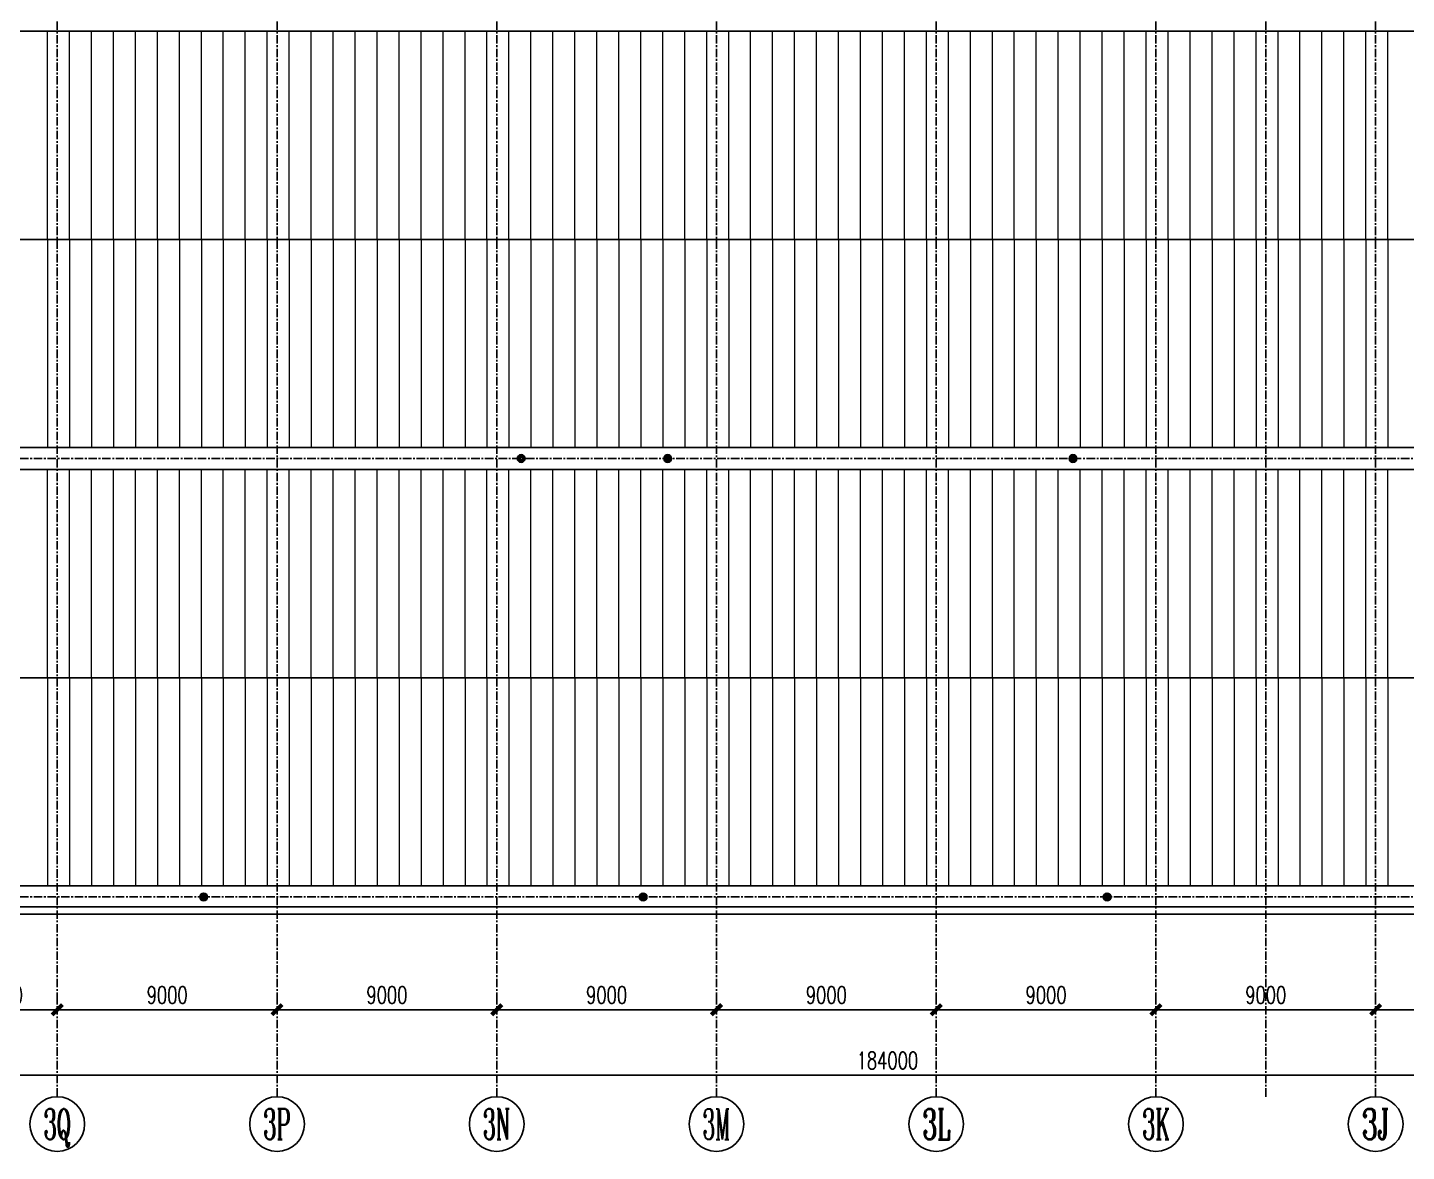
# Model space of a CAD drawing. Extents: x -599358 to 2865263, y -1062760 to 486533.
# Drawn here: x 2169142 to 2225619, y -889970 to -843955 of the extents above; entities that cross this region are included whole.
import ezdxf
from ezdxf.enums import TextEntityAlignment as Align

# ---------------------------------------------------------------- set-up
doc = ezdxf.new("R2010")
doc.units = 0
doc.linetypes.add('CENTER', pattern=[2, 1.25, -0.25, 0.25, -0.25])
for name, color, linetype in [('3符号', 173, 'Continuous'), ('A-LIN-V', 9, 'Continuous'), ('A-SFCE', 30, 'Continuous'), ('DIM', 173, 'Continuous'), ('DOTE', 1, 'CENTER'), ('文本', 4, 'Continuous'), ('虹吸雨水斗', 6, 'Continuous')]:
    doc.layers.add(name, color=color, linetype=linetype)
doc.layers.add('底板111', color=5, linetype='Continuous', lineweight=13)
doc.styles.add('_TCH_AXIS', font='COMPLEX', dxfattribs={"bigfont": 'GBCBIG'})
doc.styles.add('DHTEXT-1', font='romans.shx', dxfattribs={"width": 0.7, "bigfont": 'chinese.shx'})
doc.dimstyles.new('ZN280', dxfattribs={"dimscale": 280, "dimtxt": 2.5, "dimasz": 1.5, "dimexe": 1, "dimexo": 2, "dimgap": 0.9, "dimtad": 1, "dimdec": 0, "dimdsep": 46, "dimtxsty": 'DHTEXT-1', "dimblk": 'ARCHTICK', "dimcen": 2.5, "dimclrd": 173, "dimclre": 173, "dimclrt": 7, "dimazin": 2, "dimtfac": 1, "dimtdec": 0, "dimtix": 1, "dimtmove": 2, "dimatfit": 3, "dimfxl": 0, "dimarcsym": 0})

# ---------------------------------------------------------------- blocks, each defined once
blk = doc.blocks.new('卓越-轴号')
blk.add_circle((0, 0), 4)
at = {"color": 0, "style": '_TCH_AXIS', "width": 1.041667, "flags": 8}
blk.add_attdef('A', text='', height=4.48, dxfattribs=at).set_placement((-2, -2.24), (2, -2.24), align=Align.FIT)
blk = doc.blocks.new('“奔腾”虹吸雨水斗')
at = {"layer": '虹吸雨水斗', "lineweight": 25}
for p, q in [((946982, 86753), (947040, 86688)), ((947052, 86699), (946987, 86758)), ((947048, 86793), (947066, 86707)), ((947082, 86711), (947055, 86795)), ((947125, 86795), (947098, 86711)), ((947114, 86707), (947132, 86793)), ((947194, 86758), (947128, 86699)), ((947140, 86688), (947199, 86753)), ((946944, 86685), (947028, 86658)), ((947028, 86641), (946944, 86614)), ((947032, 86673), (946946, 86692)), ((946946, 86607), (947032, 86625)), ((947040, 86611), (946982, 86546)), ((946987, 86541), (947052, 86600)), ((947066, 86592), (947048, 86506)), ((947055, 86504), (947082, 86587)), ((947098, 86587), (947125, 86504)), ((947132, 86506), (947114, 86592)), ((947128, 86600), (947194, 86541)), ((947199, 86546), (947140, 86611)), ((947234, 86692), (947148, 86673)), ((947148, 86625), (947234, 86607)), ((947152, 86658), (947236, 86685)), ((947236, 86614), (947152, 86641))]:
    blk.add_line(p, q, dxfattribs=at)
for radius in [150, 47.6]:
    blk.add_circle((947090, 86649), radius, dxfattribs=at)
for centre, start, end in [((947025, 86649), 291.6382, 68.3675), ((947034, 86682), 261.6382, 38.3675), ((947034, 86617), 321.6382, 98.3675), ((947057, 86706), 231.6382, 8.3675), ((947057, 86593), 351.6382, 128.3675), ((947090, 86715), 201.6382, 338.3675), ((947090, 86584), 21.6382, 158.3675), ((947123, 86706), 171.6382, 308.3675), ((947123, 86593), 51.6382, 188.3675), ((947147, 86682), 141.6382, 278.3675), ((947147, 86617), 81.6382, 218.3675), ((947155, 86649), 111.6382, 248.3675)]:
    blk.add_arc(centre, 8.82, start, end, dxfattribs=at)
blk = doc.blocks.new('_ArchTick')
at = {"color": 0, "linetype": 'ByBlock', "const_width": 0.4}
blk.add_lwpolyline([(-0.5, -0.5), (0.5, 0.5)], dxfattribs=at)
blk = doc.blocks.new('*D2017')
at = {"layer": 'Defpoints', "color": 0, "ltscale": 2800, "transparency": 16777216}
for p in [(2165859, -884283), (2170359, -884168), (2170359, -884283)]:
    blk.add_point(p, dxfattribs=at)
at = {"layer": 'DIM', "color": 173, "linetype": 'ByBlock', "lineweight": -2, "ltscale": 2800, "transparency": 16777216}
for p, q in [((2165859, -883723), (2165859, -883888)), ((2170359, -883723), (2170359, -883888)), ((2165859, -884168), (2170359, -884168))]:
    blk.add_line(p, q, dxfattribs=at)
at = {"layer": 'DIM', "color": 173, "lineweight": -2, "ltscale": 2800, "transparency": 16777216, "xscale": 420, "yscale": 420, "zscale": 420, "rotation": 180}
blk.add_blockref('_ArchTick', (2165859, -884168), dxfattribs=at)
at = {"layer": 'DIM', "color": 173, "lineweight": -2, "ltscale": 2800, "transparency": 16777216, "xscale": 420, "yscale": 420, "zscale": 420}
blk.add_blockref('_ArchTick', (2170359, -884168), dxfattribs=at)
at = {"layer": 'DIM', "color": 7, "ltscale": 2800, "transparency": 16777216, "insert": (2168109, -883566), "char_height": 700, "attachment_point": 5, "style": 'DHTEXT-1'}
blk.add_mtext('4500', dxfattribs=at)
blk = doc.blocks.new('*D2018')
at = {"layer": 'Defpoints', "color": 0, "ltscale": 2800, "transparency": 16777216}
for p in [(2170359, -884283), (2179359, -884168), (2179359, -884283)]:
    blk.add_point(p, dxfattribs=at)
at = {"layer": 'DIM', "color": 173, "linetype": 'ByBlock', "lineweight": -2, "ltscale": 2800, "transparency": 16777216}
for p, q in [((2170359, -883723), (2170359, -883888)), ((2179359, -883723), (2179359, -883888)), ((2170359, -884168), (2179359, -884168))]:
    blk.add_line(p, q, dxfattribs=at)
at = {"layer": 'DIM', "color": 173, "lineweight": -2, "ltscale": 2800, "transparency": 16777216, "xscale": 420, "yscale": 420, "zscale": 420, "rotation": 180}
blk.add_blockref('_ArchTick', (2170359, -884168), dxfattribs=at)
at = {"layer": 'DIM', "color": 173, "lineweight": -2, "ltscale": 2800, "transparency": 16777216, "xscale": 420, "yscale": 420, "zscale": 420}
blk.add_blockref('_ArchTick', (2179359, -884168), dxfattribs=at)
at = {"layer": 'DIM', "color": 7, "ltscale": 2800, "transparency": 16777216, "insert": (2174859, -883566), "char_height": 700, "attachment_point": 5, "style": 'DHTEXT-1'}
blk.add_mtext('9000', dxfattribs=at)
blk = doc.blocks.new('*D2046')
at = {"layer": 'Defpoints', "color": 0, "ltscale": 2800, "transparency": 16777216}
for p in [(2179359, -884283), (2188359, -884168), (2188359, -884283)]:
    blk.add_point(p, dxfattribs=at)
at = {"layer": 'DIM', "color": 173, "linetype": 'ByBlock', "lineweight": -2, "ltscale": 2800, "transparency": 16777216}
for p, q in [((2179359, -883723), (2179359, -883888)), ((2188359, -883723), (2188359, -883888)), ((2179359, -884168), (2188359, -884168))]:
    blk.add_line(p, q, dxfattribs=at)
at = {"layer": 'DIM', "color": 173, "lineweight": -2, "ltscale": 2800, "transparency": 16777216, "xscale": 420, "yscale": 420, "zscale": 420, "rotation": 180}
blk.add_blockref('_ArchTick', (2179359, -884168), dxfattribs=at)
at = {"layer": 'DIM', "color": 173, "lineweight": -2, "ltscale": 2800, "transparency": 16777216, "xscale": 420, "yscale": 420, "zscale": 420}
blk.add_blockref('_ArchTick', (2188359, -884168), dxfattribs=at)
at = {"layer": 'DIM', "color": 7, "ltscale": 2800, "transparency": 16777216, "insert": (2183859, -883566), "char_height": 700, "attachment_point": 5, "style": 'DHTEXT-1'}
blk.add_mtext('9000', dxfattribs=at)
blk = doc.blocks.new('*D2047')
at = {"layer": 'Defpoints', "color": 0, "ltscale": 2800, "transparency": 16777216}
for p in [(2188359, -884283), (2197359, -884168), (2197359, -884283)]:
    blk.add_point(p, dxfattribs=at)
at = {"layer": 'DIM', "color": 173, "linetype": 'ByBlock', "lineweight": -2, "ltscale": 2800, "transparency": 16777216}
for p, q in [((2188359, -883723), (2188359, -883888)), ((2197359, -883723), (2197359, -883888)), ((2188359, -884168), (2197359, -884168))]:
    blk.add_line(p, q, dxfattribs=at)
at = {"layer": 'DIM', "color": 173, "lineweight": -2, "ltscale": 2800, "transparency": 16777216, "xscale": 420, "yscale": 420, "zscale": 420, "rotation": 180}
blk.add_blockref('_ArchTick', (2188359, -884168), dxfattribs=at)
at = {"layer": 'DIM', "color": 173, "lineweight": -2, "ltscale": 2800, "transparency": 16777216, "xscale": 420, "yscale": 420, "zscale": 420}
blk.add_blockref('_ArchTick', (2197359, -884168), dxfattribs=at)
at = {"layer": 'DIM', "color": 7, "ltscale": 2800, "transparency": 16777216, "insert": (2192859, -883566), "char_height": 700, "attachment_point": 5, "style": 'DHTEXT-1'}
blk.add_mtext('9000', dxfattribs=at)
blk = doc.blocks.new('*D2048')
at = {"layer": 'Defpoints', "color": 0, "ltscale": 2800, "transparency": 16777216}
for p in [(2197359, -884283), (2206359, -884168), (2206359, -884283)]:
    blk.add_point(p, dxfattribs=at)
at = {"layer": 'DIM', "color": 173, "linetype": 'ByBlock', "lineweight": -2, "ltscale": 2800, "transparency": 16777216}
for p, q in [((2197359, -883723), (2197359, -883888)), ((2206359, -883723), (2206359, -883888)), ((2197359, -884168), (2206359, -884168))]:
    blk.add_line(p, q, dxfattribs=at)
at = {"layer": 'DIM', "color": 173, "lineweight": -2, "ltscale": 2800, "transparency": 16777216, "xscale": 420, "yscale": 420, "zscale": 420, "rotation": 180}
blk.add_blockref('_ArchTick', (2197359, -884168), dxfattribs=at)
at = {"layer": 'DIM', "color": 173, "lineweight": -2, "ltscale": 2800, "transparency": 16777216, "xscale": 420, "yscale": 420, "zscale": 420}
blk.add_blockref('_ArchTick', (2206359, -884168), dxfattribs=at)
at = {"layer": 'DIM', "color": 7, "ltscale": 2800, "transparency": 16777216, "insert": (2201859, -883566), "char_height": 700, "attachment_point": 5, "style": 'DHTEXT-1'}
blk.add_mtext('9000', dxfattribs=at)
blk = doc.blocks.new('*D2049')
at = {"layer": 'Defpoints', "color": 0, "ltscale": 2800, "transparency": 16777216}
for p in [(2206359, -884283), (2215359, -884168), (2215359, -884283)]:
    blk.add_point(p, dxfattribs=at)
at = {"layer": 'DIM', "color": 173, "linetype": 'ByBlock', "lineweight": -2, "ltscale": 2800, "transparency": 16777216}
for p, q in [((2206359, -883723), (2206359, -883888)), ((2215359, -883723), (2215359, -883888)), ((2206359, -884168), (2215359, -884168))]:
    blk.add_line(p, q, dxfattribs=at)
at = {"layer": 'DIM', "color": 173, "lineweight": -2, "ltscale": 2800, "transparency": 16777216, "xscale": 420, "yscale": 420, "zscale": 420, "rotation": 180}
blk.add_blockref('_ArchTick', (2206359, -884168), dxfattribs=at)
at = {"layer": 'DIM', "color": 173, "lineweight": -2, "ltscale": 2800, "transparency": 16777216, "xscale": 420, "yscale": 420, "zscale": 420}
blk.add_blockref('_ArchTick', (2215359, -884168), dxfattribs=at)
at = {"layer": 'DIM', "color": 7, "ltscale": 2800, "transparency": 16777216, "insert": (2210859, -883566), "char_height": 700, "attachment_point": 5, "style": 'DHTEXT-1'}
blk.add_mtext('9000', dxfattribs=at)
blk = doc.blocks.new('*D2050')
at = {"layer": 'Defpoints', "color": 0, "ltscale": 2800, "transparency": 16777216}
for p in [(2215359, -884283), (2224359, -884168), (2224359, -884283)]:
    blk.add_point(p, dxfattribs=at)
at = {"layer": 'DIM', "color": 173, "linetype": 'ByBlock', "lineweight": -2, "ltscale": 2800, "transparency": 16777216}
for p, q in [((2215359, -883723), (2215359, -883888)), ((2224359, -883723), (2224359, -883888)), ((2215359, -884168), (2224359, -884168))]:
    blk.add_line(p, q, dxfattribs=at)
at = {"layer": 'DIM', "color": 173, "lineweight": -2, "ltscale": 2800, "transparency": 16777216, "xscale": 420, "yscale": 420, "zscale": 420, "rotation": 180}
blk.add_blockref('_ArchTick', (2215359, -884168), dxfattribs=at)
at = {"layer": 'DIM', "color": 173, "lineweight": -2, "ltscale": 2800, "transparency": 16777216, "xscale": 420, "yscale": 420, "zscale": 420}
blk.add_blockref('_ArchTick', (2224359, -884168), dxfattribs=at)
at = {"layer": 'DIM', "color": 7, "ltscale": 2800, "transparency": 16777216, "insert": (2219859, -883566), "char_height": 700, "attachment_point": 5, "style": 'DHTEXT-1'}
blk.add_mtext('9000', dxfattribs=at)
blk = doc.blocks.new('*D2051')
at = {"layer": 'Defpoints', "color": 0, "ltscale": 2800, "transparency": 16777216}
for p in [(2224359, -884283), (2233359, -884168), (2233359, -884283)]:
    blk.add_point(p, dxfattribs=at)
at = {"layer": 'DIM', "color": 173, "linetype": 'ByBlock', "lineweight": -2, "ltscale": 2800, "transparency": 16777216}
for p, q in [((2224359, -883723), (2224359, -883888)), ((2233359, -883723), (2233359, -883888)), ((2224359, -884168), (2233359, -884168))]:
    blk.add_line(p, q, dxfattribs=at)
at = {"layer": 'DIM', "color": 173, "lineweight": -2, "ltscale": 2800, "transparency": 16777216, "xscale": 420, "yscale": 420, "zscale": 420, "rotation": 180}
blk.add_blockref('_ArchTick', (2224359, -884168), dxfattribs=at)
at = {"layer": 'DIM', "color": 173, "lineweight": -2, "ltscale": 2800, "transparency": 16777216, "xscale": 420, "yscale": 420, "zscale": 420}
blk.add_blockref('_ArchTick', (2233359, -884168), dxfattribs=at)
at = {"layer": 'DIM', "color": 7, "ltscale": 2800, "transparency": 16777216, "insert": (2228859, -883566), "char_height": 700, "attachment_point": 5, "style": 'DHTEXT-1'}
blk.add_mtext('9000', dxfattribs=at)
blk = doc.blocks.new('*D2006')
at = {"layer": 'Defpoints', "color": 0, "ltscale": 2800, "transparency": 16777216}
for p in [(2112359, -885239), (2296359, -885239), (2112359, -886850)]:
    blk.add_point(p, dxfattribs=at)
at = {"layer": 'DIM', "color": 173, "linetype": 'ByBlock', "lineweight": -2, "ltscale": 2800, "transparency": 16777216}
for p, q in [((2112359, -885799), (2112359, -887130)), ((2296359, -885799), (2296359, -887130)), ((2296359, -886850), (2112359, -886850))]:
    blk.add_line(p, q, dxfattribs=at)
at = {"layer": 'DIM', "color": 173, "lineweight": -2, "ltscale": 2800, "transparency": 16777216, "xscale": 420, "yscale": 420, "zscale": 420, "rotation": 180}
blk.add_blockref('_ArchTick', (2112359, -886850), dxfattribs=at)
at = {"layer": 'DIM', "color": 173, "lineweight": -2, "ltscale": 2800, "transparency": 16777216, "xscale": 420, "yscale": 420, "zscale": 420}
blk.add_blockref('_ArchTick', (2296359, -886850), dxfattribs=at)
at = {"layer": 'DIM', "color": 7, "ltscale": 2800, "transparency": 16777216, "insert": (2204359, -886248), "char_height": 700, "attachment_point": 5, "style": 'DHTEXT-1'}
blk.add_mtext('184000', dxfattribs=at)

msp = doc.modelspace()

# ---------------------------------------------------------------- linework, layer by layer
at = {"layer": 'A-LIN-V'}
for points in [[(2296859.2, -844100), (2118022.1, -844100)], [(2296859.2, -861150), (2112490, -861150)], [(2296859.2, -862050), (2112059.2, -862050)], [(2296859.2, -879100), (2111759.2, -879100)]]:
    msp.add_lwpolyline(points, dxfattribs=at)
at = {"layer": 'A-SFCE'}
for points in [[(2111759.2, -863900), (2111759.2, -879950), (2296859.2, -879950), (2296859.2, -807350), (2129210.2, -807350), (2111759.2, -861134.1), (2111759.2, -861800), (2112059.2, -861800)], [(2114520.1, -852625), (2296859.2, -852625)], [(2112059.2, -863600), (2111459.2, -863600), (2111459.2, -880250), (2297159.2, -880250)], [(2111759.2, -870575), (2296859.2, -870575)]]:
    msp.add_lwpolyline(points, dxfattribs=at)
at = {"layer": 'DOTE', "ltscale": 280}
for p, q in [((2170359.2, -887730), (2170359.2, -801515)), ((2179359.2, -887730), (2179359.2, -801515)), ((2188359.2, -887730), (2188359.2, -801515)), ((2197359.2, -887730), (2197359.2, -801515)), ((2206359.2, -887730), (2206359.2, -801515)), ((2215359.2, -887730), (2215359.2, -801515)), ((2219859.2, -887730), (2219859.2, -801515)), ((2224359.2, -887730), (2224359.2, -801515)), ((2305263.4, -861600), (2104903.4, -861600)), ((2305263.4, -879550), (2104903.4, -879550))]:
    msp.add_line(p, q, dxfattribs=at)
at = {"layer": '底板111', "ltscale": 2500}
for p, q in [((2169959.2, -852625), (2169959.2, -844100)), ((2170859.2, -852625), (2170859.2, -844100)), ((2171759.2, -852625), (2171759.2, -844100)), ((2172659.2, -852625), (2172659.2, -844100)), ((2173559.2, -852625), (2173559.2, -844100)), ((2174459.2, -852625), (2174459.2, -844100)), ((2175359.2, -852625), (2175359.2, -844100)), ((2176259.2, -852625), (2176259.2, -844100)), ((2177159.2, -852625), (2177159.2, -844100)), ((2178059.2, -852625), (2178059.2, -844100)), ((2178959.2, -852625), (2178959.2, -844100)), ((2179859.2, -852625), (2179859.2, -844100)), ((2180759.2, -852625), (2180759.2, -844100)), ((2181659.2, -852625), (2181659.2, -844100)), ((2182559.2, -852625), (2182559.2, -844100)), ((2183459.2, -852625), (2183459.2, -844100)), ((2184359.2, -852625), (2184359.2, -844100)), ((2185259.2, -852625), (2185259.2, -844100)), ((2186159.2, -852625), (2186159.2, -844100)), ((2187059.2, -852625), (2187059.2, -844100)), ((2187959.2, -852625), (2187959.2, -844100)), ((2188859.2, -852625), (2188859.2, -844100)), ((2189759.2, -852625), (2189759.2, -844100)), ((2190659.2, -852625), (2190659.2, -844100)), ((2191559.2, -852625), (2191559.2, -844100)), ((2192459.2, -852625), (2192459.2, -844100)), ((2193359.2, -852625), (2193359.2, -844100)), ((2194259.2, -852625), (2194259.2, -844100)), ((2195159.2, -852625), (2195159.2, -844100)), ((2196059.2, -852625), (2196059.2, -844100)), ((2196959.2, -852625), (2196959.2, -844100)), ((2197859.2, -852625), (2197859.2, -844100)), ((2198759.2, -852625), (2198759.2, -844100)), ((2199659.2, -852625), (2199659.2, -844100)), ((2200559.2, -852625), (2200559.2, -844100)), ((2201459.2, -852625), (2201459.2, -844100)), ((2202359.2, -852625), (2202359.2, -844100)), ((2203259.2, -852625), (2203259.2, -844100)), ((2204159.2, -852625), (2204159.2, -844100)), ((2205059.2, -852625), (2205059.2, -844100)), ((2205959.2, -852625), (2205959.2, -844100)), ((2206859.2, -852625), (2206859.2, -844100)), ((2207759.2, -852625), (2207759.2, -844100)), ((2208659.2, -852625), (2208659.2, -844100)), ((2209559.2, -852625), (2209559.2, -844100)), ((2210459.2, -852625), (2210459.2, -844100)), ((2211359.2, -852625), (2211359.2, -844100)), ((2212259.2, -852625), (2212259.2, -844100)), ((2213159.2, -852625), (2213159.2, -844100)), ((2214059.2, -852625), (2214059.2, -844100)), ((2214959.2, -852625), (2214959.2, -844100)), ((2215859.2, -852625), (2215859.2, -844100)), ((2216759.2, -852625), (2216759.2, -844100)), ((2217659.2, -852625), (2217659.2, -844100)), ((2218559.2, -852625), (2218559.2, -844100)), ((2219459.2, -852625), (2219459.2, -844100)), ((2220359.2, -852625), (2220359.2, -844100)), ((2221259.2, -852625), (2221259.2, -844100)), ((2222159.2, -852625), (2222159.2, -844100)), ((2223059.2, -852625), (2223059.2, -844100)), ((2223959.2, -852625), (2223959.2, -844100)), ((2224859.2, -852625), (2224859.2, -844100)), ((2169959.2, -852625), (2169959.2, -861150)), ((2170859.2, -852625), (2170859.2, -861150)), ((2171759.2, -852625), (2171759.2, -861150)), ((2172659.2, -852625), (2172659.2, -861150)), ((2173559.2, -852625), (2173559.2, -861150)), ((2174459.2, -852625), (2174459.2, -861150)), ((2175359.2, -852625), (2175359.2, -861150)), ((2176259.2, -852625), (2176259.2, -861150)), ((2177159.2, -852625), (2177159.2, -861150)), ((2178059.2, -852625), (2178059.2, -861150)), ((2178959.2, -852625), (2178959.2, -861150)), ((2179859.2, -852625), (2179859.2, -861150)), ((2180759.2, -852625), (2180759.2, -861150)), ((2181659.2, -852625), (2181659.2, -861150)), ((2182559.2, -852625), (2182559.2, -861150)), ((2183459.2, -852625), (2183459.2, -861150)), ((2184359.2, -852625), (2184359.2, -861150)), ((2185259.2, -852625), (2185259.2, -861150)), ((2186159.2, -852625), (2186159.2, -861150)), ((2187059.2, -852625), (2187059.2, -861150)), ((2187959.2, -852625), (2187959.2, -861150)), ((2188859.2, -852625), (2188859.2, -861150)), ((2189759.2, -852625), (2189759.2, -861150)), ((2190659.2, -852625), (2190659.2, -861150)), ((2191559.2, -852625), (2191559.2, -861150)), ((2192459.2, -852625), (2192459.2, -861150)), ((2193359.2, -852625), (2193359.2, -861150)), ((2194259.2, -852625), (2194259.2, -861150)), ((2195159.2, -852625), (2195159.2, -861150)), ((2196059.2, -852625), (2196059.2, -861150)), ((2196959.2, -852625), (2196959.2, -861150)), ((2197859.2, -852625), (2197859.2, -861150)), ((2198759.2, -852625), (2198759.2, -861150)), ((2199659.2, -852625), (2199659.2, -861150)), ((2200559.2, -852625), (2200559.2, -861150)), ((2201459.2, -852625), (2201459.2, -861150)), ((2202359.2, -852625), (2202359.2, -861150)), ((2203259.2, -852625), (2203259.2, -861150)), ((2204159.2, -852625), (2204159.2, -861150)), ((2205059.2, -852625), (2205059.2, -861150)), ((2205959.2, -852625), (2205959.2, -861150)), ((2206859.2, -852625), (2206859.2, -861150)), ((2207759.2, -852625), (2207759.2, -861150)), ((2208659.2, -852625), (2208659.2, -861150)), ((2209559.2, -852625), (2209559.2, -861150)), ((2210459.2, -852625), (2210459.2, -861150)), ((2211359.2, -852625), (2211359.2, -861150)), ((2212259.2, -852625), (2212259.2, -861150)), ((2213159.2, -852625), (2213159.2, -861150)), ((2214059.2, -852625), (2214059.2, -861150)), ((2214959.2, -852625), (2214959.2, -861150)), ((2215859.2, -852625), (2215859.2, -861150)), ((2216759.2, -852625), (2216759.2, -861150)), ((2217659.2, -852625), (2217659.2, -861150)), ((2218559.2, -852625), (2218559.2, -861150)), ((2219459.2, -852625), (2219459.2, -861150)), ((2220359.2, -852625), (2220359.2, -861150)), ((2221259.2, -852625), (2221259.2, -861150)), ((2222159.2, -852625), (2222159.2, -861150)), ((2223059.2, -852625), (2223059.2, -861150)), ((2223959.2, -852625), (2223959.2, -861150)), ((2224859.2, -852625), (2224859.2, -861150)), ((2169959.2, -870575), (2169959.2, -862050)), ((2170859.2, -870575), (2170859.2, -862050)), ((2171759.2, -870575), (2171759.2, -862050)), ((2172659.2, -870575), (2172659.2, -862050)), ((2173559.2, -870575), (2173559.2, -862050)), ((2174459.2, -870575), (2174459.2, -862050)), ((2175359.2, -870575), (2175359.2, -862050)), ((2176259.2, -870575), (2176259.2, -862050)), ((2177159.2, -870575), (2177159.2, -862050)), ((2178059.2, -870575), (2178059.2, -862050)), ((2178959.2, -870575), (2178959.2, -862050)), ((2179859.2, -870575), (2179859.2, -862050)), ((2180759.2, -870575), (2180759.2, -862050)), ((2181659.2, -870575), (2181659.2, -862050)), ((2182559.2, -870575), (2182559.2, -862050)), ((2183459.2, -870575), (2183459.2, -862050)), ((2184359.2, -870575), (2184359.2, -862050)), ((2185259.2, -870575), (2185259.2, -862050)), ((2186159.2, -870575), (2186159.2, -862050)), ((2187059.2, -870575), (2187059.2, -862050)), ((2187959.2, -870575), (2187959.2, -862050)), ((2188859.2, -870575), (2188859.2, -862050)), ((2189759.2, -870575), (2189759.2, -862050)), ((2190659.2, -870575), (2190659.2, -862050)), ((2191559.2, -870575), (2191559.2, -862050)), ((2192459.2, -870575), (2192459.2, -862050)), ((2193359.2, -870575), (2193359.2, -862050)), ((2194259.2, -870575), (2194259.2, -862050)), ((2195159.2, -870575), (2195159.2, -862050)), ((2196059.2, -870575), (2196059.2, -862050)), ((2196959.2, -870575), (2196959.2, -862050)), ((2197859.2, -870575), (2197859.2, -862050)), ((2198759.2, -870575), (2198759.2, -862050)), ((2199659.2, -870575), (2199659.2, -862050)), ((2200559.2, -870575), (2200559.2, -862050)), ((2201459.2, -870575), (2201459.2, -862050)), ((2202359.2, -870575), (2202359.2, -862050)), ((2203259.2, -870575), (2203259.2, -862050)), ((2204159.2, -870575), (2204159.2, -862050)), ((2205059.2, -870575), (2205059.2, -862050)), ((2205959.2, -870575), (2205959.2, -862050)), ((2206859.2, -870575), (2206859.2, -862050)), ((2207759.2, -870575), (2207759.2, -862050)), ((2208659.2, -870575), (2208659.2, -862050)), ((2209559.2, -870575), (2209559.2, -862050)), ((2210459.2, -870575), (2210459.2, -862050)), ((2211359.2, -870575), (2211359.2, -862050)), ((2212259.2, -870575), (2212259.2, -862050)), ((2213159.2, -870575), (2213159.2, -862050)), ((2214059.2, -870575), (2214059.2, -862050)), ((2214959.2, -870575), (2214959.2, -862050)), ((2215859.2, -870575), (2215859.2, -862050)), ((2216759.2, -870575), (2216759.2, -862050)), ((2217659.2, -870575), (2217659.2, -862050)), ((2218559.2, -870575), (2218559.2, -862050)), ((2219459.2, -870575), (2219459.2, -862050)), ((2220359.2, -870575), (2220359.2, -862050)), ((2221259.2, -870575), (2221259.2, -862050)), ((2222159.2, -870575), (2222159.2, -862050)), ((2223059.2, -870575), (2223059.2, -862050)), ((2223959.2, -870575), (2223959.2, -862050)), ((2224859.2, -870575), (2224859.2, -862050)), ((2169959.2, -870575), (2169959.2, -879100)), ((2170859.2, -870575), (2170859.2, -879100)), ((2171759.2, -870575), (2171759.2, -879100)), ((2172659.2, -870575), (2172659.2, -879100)), ((2173559.2, -870575), (2173559.2, -879100)), ((2174459.2, -870575), (2174459.2, -879100)), ((2175359.2, -870575), (2175359.2, -879100)), ((2176259.2, -870575), (2176259.2, -879100)), ((2177159.2, -870575), (2177159.2, -879100)), ((2178059.2, -870575), (2178059.2, -879100)), ((2178959.2, -870575), (2178959.2, -879100)), ((2179859.2, -870575), (2179859.2, -879100)), ((2180759.2, -870575), (2180759.2, -879100)), ((2181659.2, -870575), (2181659.2, -879100)), ((2182559.2, -870575), (2182559.2, -879100)), ((2183459.2, -870575), (2183459.2, -879100)), ((2184359.2, -870575), (2184359.2, -879100)), ((2185259.2, -870575), (2185259.2, -879100)), ((2186159.2, -870575), (2186159.2, -879100)), ((2187059.2, -870575), (2187059.2, -879100)), ((2187959.2, -870575), (2187959.2, -879100)), ((2188859.2, -870575), (2188859.2, -879100)), ((2189759.2, -870575), (2189759.2, -879100)), ((2190659.2, -870575), (2190659.2, -879100)), ((2191559.2, -870575), (2191559.2, -879100)), ((2192459.2, -870575), (2192459.2, -879100)), ((2193359.2, -870575), (2193359.2, -879100)), ((2194259.2, -870575), (2194259.2, -879100)), ((2195159.2, -870575), (2195159.2, -879100)), ((2196059.2, -870575), (2196059.2, -879100)), ((2196959.2, -870575), (2196959.2, -879100)), ((2197859.2, -870575), (2197859.2, -879100)), ((2198759.2, -870575), (2198759.2, -879100)), ((2199659.2, -870575), (2199659.2, -879100)), ((2200559.2, -870575), (2200559.2, -879100)), ((2201459.2, -870575), (2201459.2, -879100)), ((2202359.2, -870575), (2202359.2, -879100)), ((2203259.2, -870575), (2203259.2, -879100)), ((2204159.2, -870575), (2204159.2, -879100)), ((2205059.2, -870575), (2205059.2, -879100)), ((2205959.2, -870575), (2205959.2, -879100)), ((2206859.2, -870575), (2206859.2, -879100)), ((2207759.2, -870575), (2207759.2, -879100)), ((2208659.2, -870575), (2208659.2, -879100)), ((2209559.2, -870575), (2209559.2, -879100)), ((2210459.2, -870575), (2210459.2, -879100)), ((2211359.2, -870575), (2211359.2, -879100)), ((2212259.2, -870575), (2212259.2, -879100)), ((2213159.2, -870575), (2213159.2, -879100)), ((2214059.2, -870575), (2214059.2, -879100)), ((2214959.2, -870575), (2214959.2, -879100)), ((2215859.2, -870575), (2215859.2, -879100)), ((2216759.2, -870575), (2216759.2, -879100)), ((2217659.2, -870575), (2217659.2, -879100)), ((2218559.2, -870575), (2218559.2, -879100)), ((2219459.2, -870575), (2219459.2, -879100)), ((2220359.2, -870575), (2220359.2, -879100)), ((2221259.2, -870575), (2221259.2, -879100)), ((2222159.2, -870575), (2222159.2, -879100)), ((2223059.2, -870575), (2223059.2, -879100)), ((2223959.2, -870575), (2223959.2, -879100)), ((2224859.2, -870575), (2224859.2, -879100))]:
    msp.add_line(p, q, dxfattribs=at)

# ---------------------------------------------------------------- block references
at = {"layer": '3符号', "color": 7}
ref = msp.add_blockref('卓越-轴号', (2170359.2, -888850), dxfattribs=dict(at, xscale=280, yscale=280, zscale=280))
ref.add_attrib('A', '3Q', dxfattribs={"layer": '0', "color": 0, "height": 1254.4, "style": '_TCH_AXIS', "width": 0.535714}).set_placement((2169799.2, -889477.2), (2170919.2, -889477.2), align=Align.FIT)
ref = msp.add_blockref('卓越-轴号', (2179359.2, -888850), dxfattribs=dict(at, xscale=280, yscale=280, zscale=280))
ref.add_attrib('A', '3P', dxfattribs={"layer": '0', "color": 0, "height": 1254.4, "style": '_TCH_AXIS', "width": 0.520833}).set_placement((2178799.2, -889477.2), (2179919.2, -889477.2), align=Align.FIT)
ref = msp.add_blockref('卓越-轴号', (2188359.2, -888850), dxfattribs=dict(at, xscale=280, yscale=280, zscale=280))
ref.add_attrib('A', '3N', dxfattribs={"layer": '0', "color": 0, "height": 1254.4, "style": '_TCH_AXIS', "width": 0.493421}).set_placement((2187799.2, -889477.2), (2188919.2, -889477.2), align=Align.FIT)
ref = msp.add_blockref('卓越-轴号', (2197359.2, -888850), dxfattribs=dict(at, xscale=280, yscale=280, zscale=280))
ref.add_attrib('A', '3M', dxfattribs={"layer": '0', "color": 0, "height": 1254.4, "style": '_TCH_AXIS', "width": 0.46875}).set_placement((2196799.2, -889477.2), (2197919.2, -889477.2), align=Align.FIT)
ref = msp.add_blockref('卓越-轴号', (2206359.2, -888850), dxfattribs=dict(at, xscale=280, yscale=280, zscale=280))
ref.add_attrib('A', '3L', dxfattribs={"layer": '0', "color": 0, "height": 1254.4, "style": '_TCH_AXIS', "width": 0.551471}).set_placement((2205799.2, -889477.2), (2206919.2, -889477.2), align=Align.FIT)
ref = msp.add_blockref('卓越-轴号', (2215359.2, -888850), dxfattribs=dict(at, xscale=280, yscale=280, zscale=280))
ref.add_attrib('A', '3K', dxfattribs={"layer": '0', "color": 0, "height": 1254.4, "style": '_TCH_AXIS', "width": 0.493421}).set_placement((2214799.2, -889477.2), (2215919.2, -889477.2), align=Align.FIT)
ref = msp.add_blockref('卓越-轴号', (2224359.2, -888850), dxfattribs=dict(at, xscale=280, yscale=280, zscale=280))
ref.add_attrib('A', '3J', dxfattribs={"layer": '0', "color": 0, "height": 1254.4, "style": '_TCH_AXIS', "width": 0.625}).set_placement((2223799.2, -889477.2), (2224919.2, -889477.2), align=Align.FIT)
at = {"layer": '文本', "yscale": 1.061320754715, "zscale": 1.061320754715}
for p, xscale in [((3194525.6, -953562.8), -1.061320754715), ((1190192.9, -953562.8), 1.061320754715), ((1206792.9, -953562.8), 1.061320754715), ((1171186.7, -971512.8), 1.061320754715), ((1189186.7, -971512.8), 1.061320754715), ((1208192.9, -971512.8), 1.061320754715)]:
    msp.add_blockref('“奔腾”虹吸雨水斗', p, dxfattribs=dict(at, xscale=xscale))

# ---------------------------------------------------------------- dimensions: what is measured, and where the dimension line sits
at = {"layer": 'DIM', "ltscale": 2800}
for base, p1, p2, picture, middle in [((2170359.2, -884168.1), (2165859.2, -884283.1), (2170359.2, -884283.1), '*D2017', (2168109.2, -883566.1)), ((2179359.2, -884168.1), (2170359.2, -884283.1), (2179359.2, -884283.1), '*D2018', (2174859.2, -883566.1)), ((2188359.2, -884168.1), (2179359.2, -884283.1), (2188359.2, -884283.1), '*D2046', (2183859.2, -883566.1)), ((2197359.2, -884168.1), (2188359.2, -884283.1), (2197359.2, -884283.1), '*D2047', (2192859.2, -883566.1)), ((2206359.2, -884168.1), (2197359.2, -884283.1), (2206359.2, -884283.1), '*D2048', (2201859.2, -883566.1)), ((2215359.2, -884168.1), (2206359.2, -884283.1), (2215359.2, -884283.1), '*D2049', (2210859.2, -883566.1)), ((2224359.2, -884168.1), (2215359.2, -884283.1), (2224359.2, -884283.1), '*D2050', (2219859.2, -883566.1)), ((2233359.2, -884168.1), (2224359.2, -884283.1), (2233359.2, -884283.1), '*D2051', (2228859.2, -883566.1))]:
    dim = msp.add_linear_dim(base=base, p1=p1, p2=p2, angle=180, dimstyle='ZN280', dxfattribs=at)
    dim.commit()
    dim.dimension.update_dxf_attribs({"geometry": picture, "text_midpoint": middle})
dim = msp.add_aligned_dim(p1=(2296359.2, -885239), p2=(2112359.2, -885239), distance=1611.1, dimstyle='ZN280', dxfattribs=at)
dim.commit()
dim.dimension.update_dxf_attribs({"geometry": '*D2006', "text_midpoint": (2204359.2, -886248.1)})

doc.saveas('drawing.dxf')
